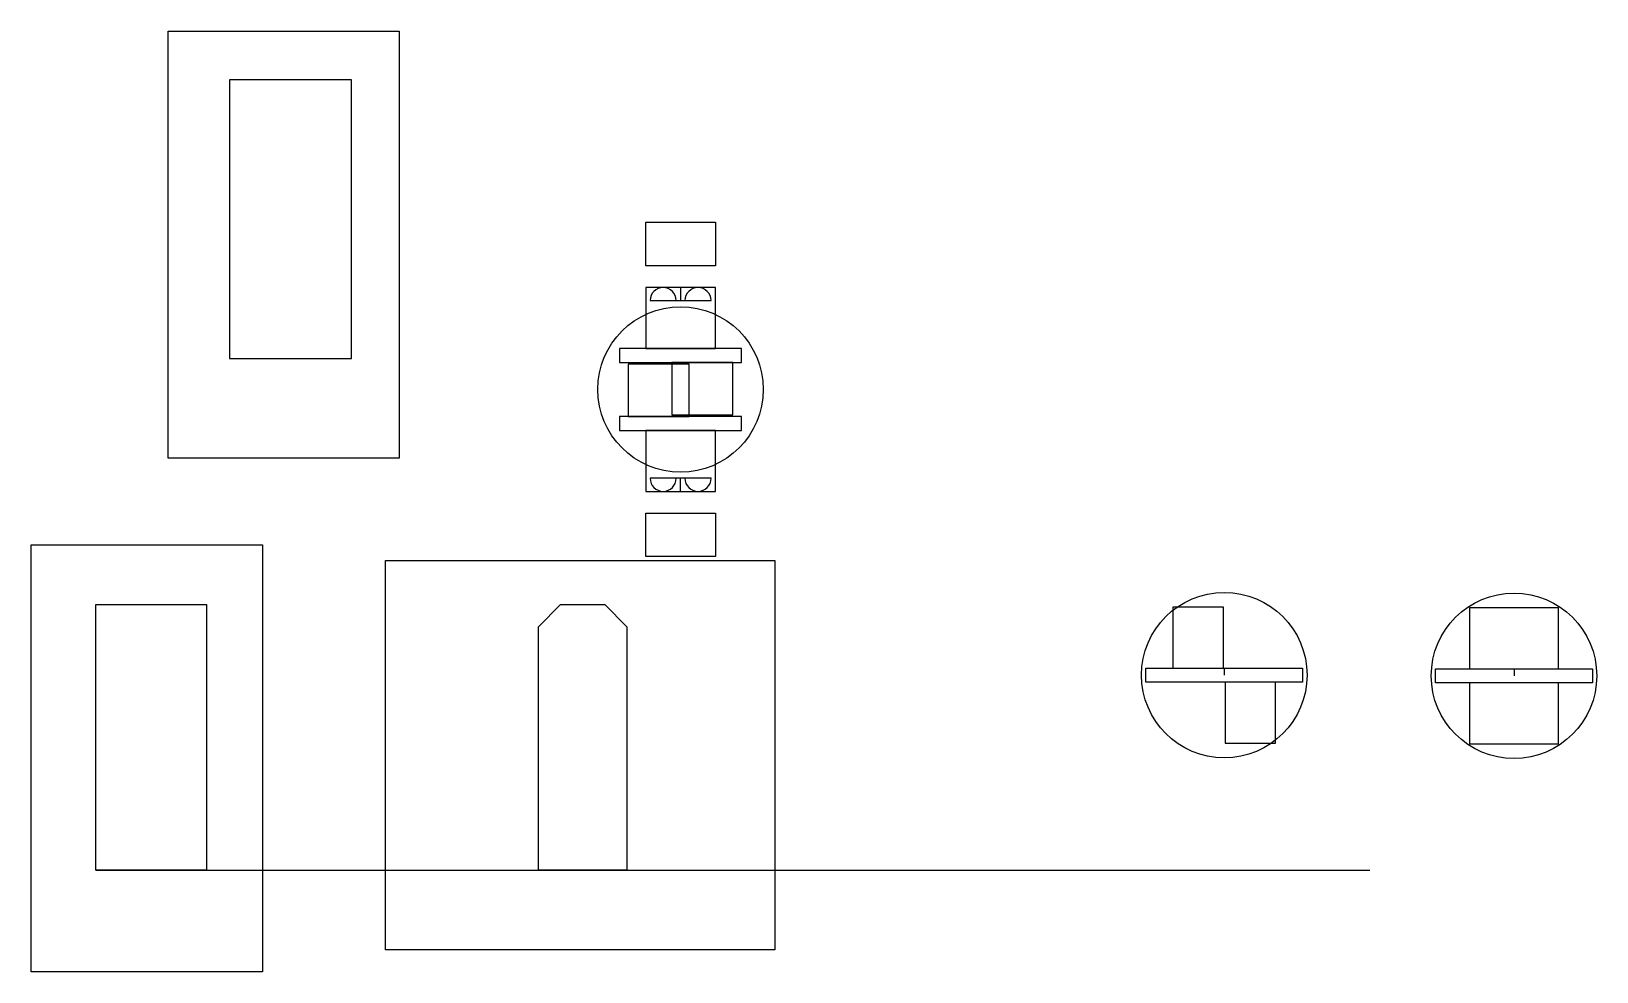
# Model space of a CAD drawing. Header units: millimetres. Extents: x -7 to 172, y -12 to 96.
import ezdxf

# ---------------------------------------------------------------- set-up
doc = ezdxf.new("R2010")
doc.units = ezdxf.units.MM
doc.header["$MEASUREMENT"] = 0
doc.layers.get('0').update_dxf_attribs({"color": 20})
picture_1 = doc.add_image_def('image1.jpg', size_in_pixel=(960, 520))
picture_2 = doc.add_image_def('image2.jpeg', size_in_pixel=(700, 700))

msp = doc.modelspace()

# ---------------------------------------------------------------- linework, layer by layer
for p, q in [((63.13, 69.39), (63.13, 74.39)), ((63.13, 74.39), (71.13, 74.39)), ((71.13, 74.39), (71.13, 69.39)), ((71.13, 69.39), (63.13, 69.39)), ((67.13, 66.89), (67.13, 65.39)), ((63.63, 65.39), (70.63, 65.39)), ((70.63, 44.99), (63.63, 44.99)), ((67.13, 43.49), (67.13, 44.99)), ((63.13, 40.99), (71.13, 40.99)), ((63.13, 35.99), (63.13, 40.99)), ((71.13, 40.99), (71.13, 35.99)), ((71.13, 35.99), (63.13, 35.99)), ((129.57, 23.19), (129.57, 22.39)), ((162.84, 23.11), (162.84, 22.31)), ((0, 0), (146.27, 0))]:
    msp.add_line(p, q)
for points in [[(15.33, 58.75), (29.33, 58.75), (29.33, 90.75), (15.33, 90.75)], [(63.13, 59.89), (71.13, 59.89), (71.13, 66.89), (63.13, 66.89)], [(60.13, 58.29), (74.13, 58.29), (74.13, 59.89), (60.13, 59.89)], [(61.13, 52.09), (68.13, 52.09), (68.13, 58.09), (61.13, 58.09)], [(73.13, 58.29), (66.13, 58.29), (66.13, 52.29), (73.13, 52.29)], [(74.13, 52.09), (60.13, 52.09), (60.13, 50.49), (74.13, 50.49)], [(71.13, 50.49), (63.13, 50.49), (63.13, 43.49), (71.13, 43.49)], [(0, 0), (0, 30.48), (12.7, 30.48), (12.7, 0)], [(50.8, 0), (50.8, 27.94), (53.34, 30.48), (58.42, 30.48), (60.96, 27.94), (60.96, 0)], [(129.47, 23.19), (129.47, 30.19), (123.67, 30.19), (123.67, 23.19)], [(167.94, 23.11), (167.94, 30.11), (157.74, 30.11), (157.74, 23.11)], [(120.57, 23.19), (138.57, 23.19), (138.57, 21.59), (120.57, 21.59)], [(135.47, 14.59), (135.47, 21.59), (129.67, 21.59), (129.67, 14.59)], [(153.84, 23.11), (171.84, 23.11), (171.84, 21.51), (153.84, 21.51)], [(167.94, 14.51), (167.94, 21.51), (157.74, 21.51), (157.74, 14.51)]]:
    msp.add_lwpolyline(points, close=True)
for centre in [(67.13, 55.19), (129.57, 22.39), (162.84, 22.31)]:
    msp.add_circle(centre, 9.5)
for centre, start, end in [((65.13, 65.39), 0, 180), ((69.13, 65.39), 0, 180), ((65.13, 44.99), 180, 0), ((69.13, 44.99), 180, 0)]:
    msp.add_arc(centre, 1.5, start, end)

# ---------------------------------------------------------------- pictures from other files: only their frames are drawn
image = msp.add_image(picture_1, insert=(8.29, 96.31), size_in_units=(49, 26.54), rotation=-90, dxfattribs=dict(fade=40))
image.dxf.flags = 15
image = msp.add_image(picture_1, insert=(-7.43, 37.33), size_in_units=(49, 26.54), rotation=-90, dxfattribs=dict(fade=40))
image.dxf.flags = 15
image = msp.add_image(picture_2, insert=(33.25, -9.17), size_in_units=(44.72, 44.72), dxfattribs=dict(fade=40))
image.dxf.flags = 15

doc.saveas('drawing.dxf')
